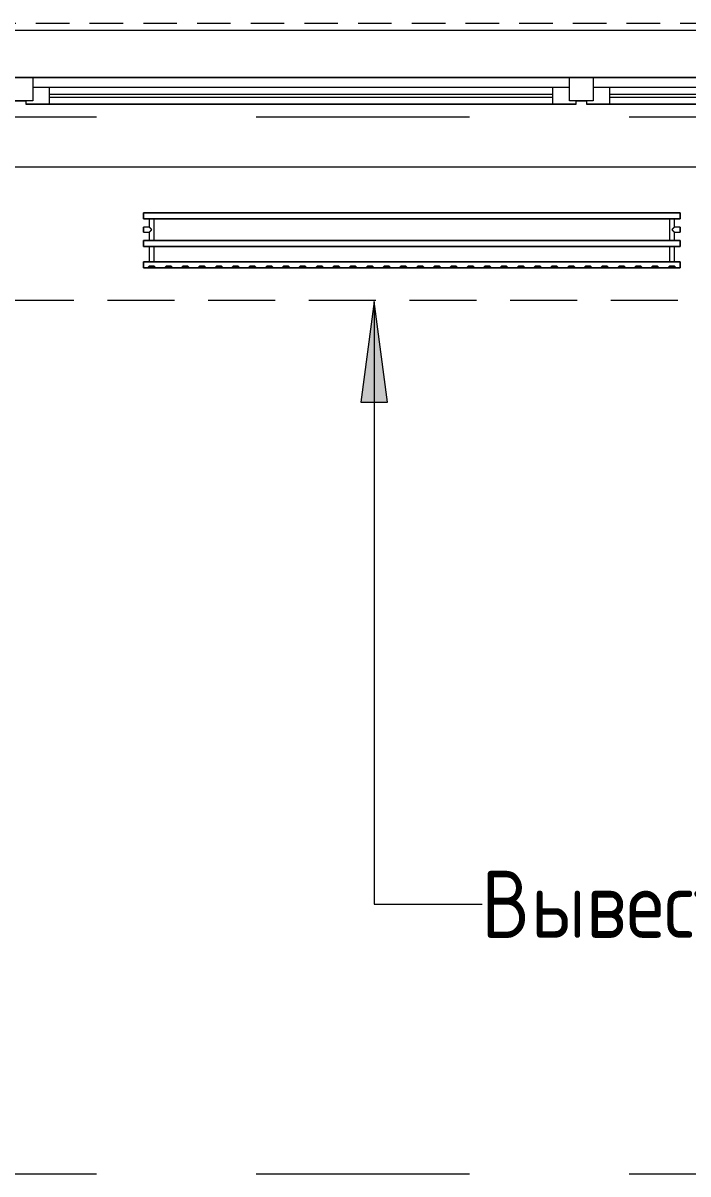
# Model space of a CAD drawing. Header units: millimetres. Extents: x 81037 to 284518, y -8553 to 29000.
# Drawn here: x 103291 to 105273, y 18150 to 21580 of the extents above; entities that cross this region are included whole.
import ezdxf

# ---------------------------------------------------------------- set-up
doc = ezdxf.new("R2010")
doc.units = ezdxf.units.MM
for name, pattern in [('200_ШТРИХ__ш1_п0_6_', [160, 100, -60]), ('ADSK_Штрих_ш2 п1', [300, 200, -100]), ('Осевая', [3175, 635, -476.25, 1587.5, -476.25])]:
    doc.linetypes.add(name, pattern=pattern)
for name, color, linetype, lineweight in [('A-DETL-1', 7, 'ADSK_Штрих_ш2 п1', 9), ('A-DETL-MBND-1', 7, '200_ШТРИХ__ш1_п0_6_', 9), ('A-GLAZ', 7, 'Continuous', 9), ('A-WALL', 7, 'Continuous', 9), ('I-WALL', 7, 'Continuous', 9), ('Оси-2', 7, 'Осевая', 9)]:
    doc.layers.add(name, color=color, linetype=linetype, lineweight=lineweight)
doc.layers.add('G-ANNO-TEXT-1', color=7, linetype='Continuous', lineweight=9, true_color=0x3c3c3c)
doc.layers.add('M-EQPM-1', color=7, linetype='Continuous', lineweight=9, true_color=0xaaaaaa)
doc.styles.add('GOST Common_1', font='GOST_Common.ttf', dxfattribs={"width": 0.9, "height": 200})

# ---------------------------------------------------------------- blocks, each defined once
blk = doc.blocks.new('120_Окно_СКБ_2Ст_Фрамуга сверху - 120_Окно_СКБ_2Ст_2300х2500_h_ ДОО-23103760-План монтажа стен и перегородок 2 этажа в осях 23_33')
at = {"layer": 'A-GLAZ'}
for p, q in [((-1150, -127), (-1150, -57)), ((-1150, -57), (-1080, -57)), ((1150, -57), (-1150, -57)), ((-1080, -57), (-1080, -127)), ((-1080, -57), (1080, -57)), ((520, -127), (520, -57)), ((520, -57), (590, -57)), ((590, -57), (590, -127)), ((1080, -127), (1080, -57)), ((1080, -57), (1150, -57)), ((1150, -57), (1150, -127)), ((520, -87), (-1080, -87)), ((-1080, -87), (-1080, -127)), ((-1030, -137), (-1030, -87)), ((470, -137), (470, -87)), ((520, -127), (520, -87)), ((1080, -87), (590, -87)), ((590, -87), (590, -127)), ((640, -137), (640, -87)), ((1030, -137), (1030, -87)), ((1080, -127), (1080, -87)), ((-1080, -127), (-1150, -127)), ((-1150, -127), (-1100, -127)), ((-1080, -127), (-1100, -127)), ((-1100, -127), (-1100, -137)), ((-1100, -137), (540, -137)), ((540, -137), (-1100, -137)), ((-1030, -107), (470, -107)), ((470, -117), (-1030, -117)), ((590, -127), (520, -127)), ((540, -127), (520, -127)), ((540, -127), (570, -127)), ((540, -127), (570, -127)), ((540, -137), (540, -127)), ((590, -127), (570, -127)), ((570, -127), (570, -137)), ((570, -137), (1100, -137)), ((1100, -137), (570, -137)), ((640, -107), (1030, -107)), ((1030, -117), (640, -117)), ((1150, -127), (1080, -127)), ((1100, -127), (1080, -127)), ((1100, -127), (1149.8, -127)), ((1100, -137), (1100, -127))]:
    blk.add_line(p, q, dxfattribs=at)
blk = doc.blocks.new('radiator_prado_classic_z_tip_30_po exemplyaru - Classic Z Тип 30-300-31137165-План монтажа стен и перегородок 2 этажа в осях 23_33')
at = {"layer": 'M-EQPM-1'}
for p, q in [((0, 228), (0, 210)), ((1600, 228), (0, 228)), ((0, 210), (0, 228)), ((0, 228), (12.5, 228)), ((0, 210), (1600, 210)), ((17.5, 210), (0, 210)), ((12.5, 228), (37.5, 228)), ((37.5, 228), (12.5, 228)), ((12.5, 228), (37.5, 228)), ((12.5, 228), (17.5, 223)), ((12.5, 228), (17.5, 223)), ((32.5, 223), (17.5, 223)), ((17.5, 223), (32.5, 223)), ((17.5, 210), (17.5, 164)), ((17.5, 210), (17.5, 164)), ((32.5, 210), (17.5, 210)), ((17.5, 210), (32.5, 210)), ((17.8, 210), (17.5, 210)), ((17.5, 210), (32.5, 210)), ((32.5, 210), (17.8, 210)), ((21.2, 210), (18.5, 210)), ((31.5, 210), (21.4, 210)), ((32.5, 223), (37.5, 228)), ((37.5, 228), (32.5, 223)), ((32.5, 164), (32.5, 210)), ((32.5, 164), (32.5, 210)), ((1567.5, 210), (32.5, 210)), ((37.5, 228), (62.5, 228)), ((62.5, 228), (87.5, 228)), ((87.5, 228), (62.5, 228)), ((62.5, 228), (87.5, 228)), ((62.5, 228), (67.5, 223)), ((62.5, 228), (67.5, 223)), ((82.5, 223), (67.5, 223)), ((67.5, 223), (82.5, 223)), ((82.5, 223), (87.5, 228)), ((87.5, 228), (82.5, 223)), ((87.5, 228), (112.5, 228)), ((112.5, 228), (137.5, 228)), ((137.5, 228), (112.5, 228)), ((112.5, 228), (137.5, 228)), ((112.5, 228), (117.5, 223)), ((112.5, 228), (117.5, 223)), ((132.5, 223), (117.5, 223)), ((117.5, 223), (132.5, 223)), ((132.5, 223), (137.5, 228)), ((137.5, 228), (132.5, 223)), ((137.5, 228), (162.5, 228)), ((162.5, 228), (187.5, 228)), ((187.5, 228), (162.5, 228)), ((162.5, 228), (187.5, 228)), ((162.5, 228), (167.5, 223)), ((162.5, 228), (167.5, 223)), ((182.5, 223), (167.5, 223)), ((167.5, 223), (182.5, 223)), ((182.5, 223), (187.5, 228)), ((187.5, 228), (182.5, 223)), ((187.5, 228), (212.5, 228)), ((212.5, 228), (237.5, 228)), ((237.5, 228), (212.5, 228)), ((212.5, 228), (237.5, 228)), ((212.5, 228), (217.5, 223)), ((212.5, 228), (217.5, 223)), ((232.5, 223), (217.5, 223)), ((217.5, 223), (232.5, 223)), ((232.5, 223), (237.5, 228)), ((237.5, 228), (232.5, 223)), ((237.5, 228), (262.5, 228)), ((262.5, 228), (287.5, 228)), ((287.5, 228), (262.5, 228)), ((262.5, 228), (287.5, 228)), ((262.5, 228), (267.5, 223)), ((262.5, 228), (267.5, 223)), ((282.5, 223), (267.5, 223)), ((267.5, 223), (282.5, 223)), ((282.5, 223), (287.5, 228)), ((287.5, 228), (282.5, 223)), ((287.5, 228), (312.5, 228)), ((312.5, 228), (337.5, 228)), ((337.5, 228), (312.5, 228)), ((312.5, 228), (337.5, 228)), ((312.5, 228), (317.5, 223)), ((312.5, 228), (317.5, 223)), ((332.5, 223), (317.5, 223)), ((317.5, 223), (332.5, 223)), ((332.5, 223), (337.5, 228)), ((337.5, 228), (332.5, 223)), ((337.5, 228), (362.5, 228)), ((362.5, 228), (387.5, 228)), ((387.5, 228), (362.5, 228)), ((362.5, 228), (387.5, 228)), ((362.5, 228), (367.5, 223)), ((362.5, 228), (367.5, 223)), ((382.5, 223), (367.5, 223)), ((367.5, 223), (382.5, 223)), ((382.5, 223), (387.5, 228)), ((387.5, 228), (382.5, 223)), ((387.5, 228), (412.5, 228)), ((412.5, 228), (437.5, 228)), ((437.5, 228), (412.5, 228)), ((412.5, 228), (437.5, 228)), ((412.5, 228), (417.5, 223)), ((412.5, 228), (417.5, 223)), ((432.5, 223), (417.5, 223)), ((417.5, 223), (432.5, 223)), ((432.5, 223), (437.5, 228)), ((437.5, 228), (432.5, 223)), ((437.5, 228), (462.5, 228)), ((462.5, 228), (487.5, 228)), ((487.5, 228), (462.5, 228)), ((462.5, 228), (487.5, 228)), ((462.5, 228), (467.5, 223)), ((462.5, 228), (467.5, 223)), ((482.5, 223), (467.5, 223)), ((467.5, 223), (482.5, 223)), ((482.5, 223), (487.5, 228)), ((487.5, 228), (482.5, 223)), ((487.5, 228), (512.5, 228)), ((512.5, 228), (537.5, 228)), ((537.5, 228), (512.5, 228)), ((512.5, 228), (537.5, 228)), ((512.5, 228), (517.5, 223)), ((512.5, 228), (517.5, 223)), ((532.5, 223), (517.5, 223)), ((517.5, 223), (532.5, 223)), ((532.5, 223), (537.5, 228)), ((537.5, 228), (532.5, 223)), ((537.5, 228), (562.5, 228)), ((562.5, 228), (587.5, 228)), ((587.5, 228), (562.5, 228)), ((562.5, 228), (587.5, 228)), ((562.5, 228), (567.5, 223)), ((562.5, 228), (567.5, 223)), ((582.5, 223), (567.5, 223)), ((567.5, 223), (582.5, 223)), ((582.5, 223), (587.5, 228)), ((587.5, 228), (582.5, 223)), ((587.5, 228), (612.5, 228)), ((612.5, 228), (637.5, 228)), ((637.5, 228), (612.5, 228)), ((612.5, 228), (637.5, 228)), ((612.5, 228), (617.5, 223)), ((612.5, 228), (617.5, 223)), ((632.5, 223), (617.5, 223)), ((617.5, 223), (632.5, 223)), ((632.5, 223), (637.5, 228)), ((637.5, 228), (632.5, 223)), ((637.5, 228), (662.5, 228)), ((662.5, 228), (687.5, 228)), ((687.5, 228), (662.5, 228)), ((662.5, 228), (687.5, 228)), ((662.5, 228), (667.5, 223)), ((662.5, 228), (667.5, 223)), ((682.5, 223), (667.5, 223)), ((667.5, 223), (682.5, 223)), ((682.5, 223), (687.5, 228)), ((687.5, 228), (682.5, 223)), ((687.5, 228), (712.5, 228)), ((712.5, 228), (737.5, 228)), ((737.5, 228), (712.5, 228)), ((712.5, 228), (737.5, 228)), ((712.5, 228), (717.5, 223)), ((712.5, 228), (717.5, 223)), ((732.5, 223), (717.5, 223)), ((717.5, 223), (732.5, 223)), ((732.5, 223), (737.5, 228)), ((737.5, 228), (732.5, 223)), ((737.5, 228), (762.5, 228)), ((762.5, 228), (787.5, 228)), ((787.5, 228), (762.5, 228)), ((762.5, 228), (787.5, 228)), ((762.5, 228), (767.5, 223)), ((762.5, 228), (767.5, 223)), ((782.5, 223), (767.5, 223)), ((767.5, 223), (782.5, 223)), ((782.5, 223), (787.5, 228)), ((787.5, 228), (782.5, 223)), ((787.5, 228), (812.5, 228)), ((812.5, 228), (837.5, 228)), ((837.5, 228), (812.5, 228)), ((812.5, 228), (837.5, 228)), ((812.5, 228), (817.5, 223)), ((812.5, 228), (817.5, 223)), ((832.5, 223), (817.5, 223)), ((817.5, 223), (832.5, 223)), ((832.5, 223), (837.5, 228)), ((837.5, 228), (832.5, 223)), ((837.5, 228), (862.5, 228)), ((862.5, 228), (887.5, 228)), ((887.5, 228), (862.5, 228)), ((862.5, 228), (887.5, 228)), ((862.5, 228), (867.5, 223)), ((862.5, 228), (867.5, 223)), ((882.5, 223), (867.5, 223)), ((867.5, 223), (882.5, 223)), ((882.5, 223), (887.5, 228)), ((887.5, 228), (882.5, 223)), ((887.5, 228), (912.5, 228)), ((912.5, 228), (937.5, 228)), ((937.5, 228), (912.5, 228)), ((912.5, 228), (937.5, 228)), ((912.5, 228), (917.5, 223)), ((912.5, 228), (917.5, 223)), ((932.5, 223), (917.5, 223)), ((917.5, 223), (932.5, 223)), ((932.5, 223), (937.5, 228)), ((937.5, 228), (932.5, 223)), ((937.5, 228), (962.5, 228)), ((962.5, 228), (987.5, 228)), ((987.5, 228), (962.5, 228)), ((962.5, 228), (987.5, 228)), ((962.5, 228), (967.5, 223)), ((962.5, 228), (967.5, 223)), ((982.5, 223), (967.5, 223)), ((967.5, 223), (982.5, 223)), ((982.5, 223), (987.5, 228)), ((987.5, 228), (982.5, 223)), ((987.5, 228), (1012.5, 228)), ((1012.5, 228), (1037.5, 228)), ((1037.5, 228), (1012.5, 228)), ((1012.5, 228), (1037.5, 228)), ((1012.5, 228), (1017.5, 223)), ((1012.5, 228), (1017.5, 223)), ((1032.5, 223), (1017.5, 223)), ((1017.5, 223), (1032.5, 223)), ((1032.5, 223), (1037.5, 228)), ((1037.5, 228), (1032.5, 223)), ((1037.5, 228), (1062.5, 228)), ((1062.5, 228), (1087.5, 228)), ((1087.5, 228), (1062.5, 228)), ((1062.5, 228), (1087.5, 228)), ((1062.5, 228), (1067.5, 223)), ((1062.5, 228), (1067.5, 223)), ((1082.5, 223), (1067.5, 223)), ((1067.5, 223), (1082.5, 223)), ((1082.5, 223), (1087.5, 228)), ((1087.5, 228), (1082.5, 223)), ((1087.5, 228), (1112.5, 228)), ((1112.5, 228), (1137.5, 228)), ((1137.5, 228), (1112.5, 228)), ((1112.5, 228), (1137.5, 228)), ((1112.5, 228), (1117.5, 223)), ((1112.5, 228), (1117.5, 223)), ((1132.5, 223), (1117.5, 223)), ((1117.5, 223), (1132.5, 223)), ((1132.5, 223), (1137.5, 228)), ((1137.5, 228), (1132.5, 223)), ((1137.5, 228), (1162.5, 228)), ((1162.5, 228), (1187.5, 228)), ((1187.5, 228), (1162.5, 228)), ((1162.5, 228), (1187.5, 228)), ((1162.5, 228), (1167.5, 223)), ((1162.5, 228), (1167.5, 223)), ((1182.5, 223), (1167.5, 223)), ((1167.5, 223), (1182.5, 223)), ((1182.5, 223), (1187.5, 228)), ((1187.5, 228), (1182.5, 223)), ((1187.5, 228), (1212.5, 228)), ((1212.5, 228), (1237.5, 228)), ((1237.5, 228), (1212.5, 228)), ((1212.5, 228), (1237.5, 228)), ((1212.5, 228), (1217.5, 223)), ((1212.5, 228), (1217.5, 223)), ((1232.5, 223), (1217.5, 223)), ((1217.5, 223), (1232.5, 223)), ((1232.5, 223), (1237.5, 228)), ((1237.5, 228), (1232.5, 223)), ((1237.5, 228), (1262.5, 228)), ((1262.5, 228), (1287.5, 228)), ((1287.5, 228), (1262.5, 228)), ((1262.5, 228), (1287.5, 228)), ((1262.5, 228), (1267.5, 223)), ((1262.5, 228), (1267.5, 223)), ((1282.5, 223), (1267.5, 223)), ((1267.5, 223), (1282.5, 223)), ((1282.5, 223), (1287.5, 228)), ((1287.5, 228), (1282.5, 223)), ((1287.5, 228), (1312.5, 228)), ((1312.5, 228), (1337.5, 228)), ((1337.5, 228), (1312.5, 228)), ((1312.5, 228), (1337.5, 228)), ((1312.5, 228), (1317.5, 223)), ((1312.5, 228), (1317.5, 223)), ((1332.5, 223), (1317.5, 223)), ((1317.5, 223), (1332.5, 223)), ((1332.5, 223), (1337.5, 228)), ((1337.5, 228), (1332.5, 223)), ((1337.5, 228), (1362.5, 228)), ((1362.5, 228), (1387.5, 228)), ((1387.5, 228), (1362.5, 228)), ((1362.5, 228), (1387.5, 228)), ((1362.5, 228), (1367.5, 223)), ((1362.5, 228), (1367.5, 223)), ((1382.5, 223), (1367.5, 223)), ((1367.5, 223), (1382.5, 223)), ((1382.5, 223), (1387.5, 228)), ((1387.5, 228), (1382.5, 223)), ((1387.5, 228), (1412.5, 228)), ((1412.5, 228), (1437.5, 228)), ((1437.5, 228), (1412.5, 228)), ((1412.5, 228), (1437.5, 228)), ((1412.5, 228), (1417.5, 223)), ((1412.5, 228), (1417.5, 223)), ((1432.5, 223), (1417.5, 223)), ((1417.5, 223), (1432.5, 223)), ((1432.5, 223), (1437.5, 228)), ((1437.5, 228), (1432.5, 223)), ((1437.5, 228), (1462.5, 228)), ((1462.5, 228), (1486.9, 228)), ((1487.5, 228), (1462.5, 228)), ((1462.5, 228), (1487.5, 228)), ((1462.5, 228), (1467.5, 223)), ((1462.5, 228), (1467.5, 223)), ((1482.5, 223), (1467.5, 223)), ((1467.5, 223), (1482.5, 223)), ((1482.5, 223), (1487.5, 228)), ((1487.5, 228), (1482.5, 223)), ((1487.5, 228), (1512.5, 228)), ((1512.5, 228), (1537.5, 228)), ((1537.5, 228), (1512.5, 228)), ((1512.5, 228), (1537.5, 228)), ((1512.5, 228), (1517.5, 223)), ((1512.5, 228), (1517.5, 223)), ((1532.5, 223), (1517.5, 223)), ((1517.5, 223), (1532.5, 223)), ((1532.5, 223), (1537.5, 228)), ((1537.5, 228), (1532.5, 223)), ((1537.5, 228), (1562.5, 228)), ((1562.5, 228), (1587.5, 228)), ((1587.5, 228), (1562.5, 228)), ((1562.5, 228), (1587.5, 228)), ((1562.5, 228), (1567.5, 223)), ((1562.5, 228), (1567.5, 223)), ((1582.5, 223), (1567.5, 223)), ((1567.5, 223), (1582.5, 223)), ((1567.5, 210), (1567.5, 164)), ((1567.5, 210), (1567.5, 164)), ((1575, 210), (1567.5, 210)), ((1567.5, 210), (1567.8, 210)), ((1582.5, 210), (1567.5, 210)), ((1567.5, 210), (1569.7, 210)), ((1567.8, 210), (1582.2, 210)), ((1581.5, 210), (1568.5, 210)), ((1569.7, 210), (1582.5, 210)), ((1582.5, 210), (1575, 210)), ((1582.2, 210), (1582.5, 210)), ((1582.5, 223), (1587.5, 228)), ((1587.5, 228), (1582.5, 223)), ((1582.5, 164), (1582.5, 210)), ((1582.5, 164), (1582.5, 210)), ((1600, 210), (1582.5, 210)), ((1587.5, 228), (1600, 228)), ((1600, 210), (1600, 228)), ((1600, 228), (1600, 210)), ((1600, 164), (0, 164)), ((0, 164), (0, 146)), ((0, 146), (0, 164)), ((0, 164), (17.5, 164)), ((0, 146), (1600, 146)), ((17.5, 146), (0, 146)), ((32.5, 164), (17.5, 164)), ((17.5, 164), (19.7, 164)), ((17.8, 164), (17.5, 164)), ((17.5, 164), (23.1, 164)), ((17.5, 146), (17.5, 121.5)), ((17.5, 146), (17.5, 121.5)), ((17.5, 146), (32.5, 146)), ((17.8, 146), (17.5, 146)), ((17.5, 146), (18.5, 146)), ((17.8, 146), (17.5, 146)), ((18.5, 164), (17.8, 164)), ((18.5, 146), (17.8, 146)), ((32.2, 146), (17.8, 146)), ((19.7, 164), (18.5, 164)), ((18.5, 164), (21.2, 164)), ((21.2, 146), (18.5, 146)), ((18.5, 146), (32.5, 146)), ((21.2, 146), (18.5, 146)), ((19.7, 164), (32.5, 164)), ((21.2, 164), (19.7, 164)), ((32.5, 146), (21.2, 146)), ((23.1, 164), (21.2, 164)), ((21.4, 164), (31.5, 164)), ((31.5, 146), (21.4, 146)), ((25, 164), (23.1, 164)), ((23.1, 164), (25, 164)), ((26.9, 164), (25, 164)), ((25, 164), (26.9, 164)), ((28.8, 164), (26.9, 164)), ((26.9, 164), (28.8, 164)), ((30.3, 164), (28.8, 164)), ((28.8, 164), (30.3, 164)), ((31.5, 164), (30.3, 164)), ((30.3, 164), (31.5, 164)), ((32.2, 164), (31.5, 164)), ((31.5, 164), (32.2, 164)), ((32.5, 164), (32.2, 164)), ((32.2, 164), (32.5, 164)), ((32.5, 146), (32.2, 146)), ((32.5, 164), (1567.5, 164)), ((32.5, 82), (32.5, 146)), ((32.5, 82), (32.5, 146)), ((1567.5, 146), (32.5, 146)), ((1582.5, 164), (1567.5, 164)), ((1567.5, 164), (1582.5, 164)), ((1582.5, 164), (1567.5, 164)), ((1567.5, 164), (1567.8, 164)), ((1567.5, 146), (1567.5, 82)), ((1567.5, 146), (1567.5, 82)), ((1567.5, 146), (1580.3, 146)), ((1567.8, 146), (1567.5, 146)), ((1567.5, 146), (1582.5, 146)), ((1568.5, 146), (1567.5, 146)), ((1567.8, 164), (1573.1, 164)), ((1575, 146), (1567.8, 146)), ((1568.5, 164), (1581.5, 164)), ((1582.5, 146), (1568.5, 146)), ((1581.5, 146), (1568.5, 146)), ((1573.1, 164), (1582.5, 164)), ((1582.5, 146), (1575, 146)), ((1580.3, 146), (1582.5, 146)), ((1582.5, 164), (1600, 164)), ((1582.5, 121.5), (1582.5, 146)), ((1582.5, 121.5), (1582.5, 146)), ((1600, 146), (1582.5, 146)), ((1600, 146), (1600, 164)), ((1600, 164), (1600, 146)), ((17.5, 121.5), (0, 121.5)), ((17.5, 121.5), (0, 121.5)), ((0, 121.5), (0, 121.2)), ((0, 106.5), (0, 121.5)), ((0, 121.2), (0, 106.8)), ((0, 121.2), (0, 120.5)), ((0, 120.5), (0, 121.2)), ((0, 121.2), (0, 121.2)), ((0, 120.5), (0, 119.3)), ((0, 119.3), (0, 120.5)), ((0, 119.3), (0, 117.8)), ((0, 117.8), (0, 119.3)), ((0, 117.8), (0, 115.9)), ((0, 115.9), (0, 117.8)), ((0, 115.9), (0, 114)), ((0, 114), (0, 115.9)), ((0, 114), (0, 112.1)), ((0, 112.1), (0, 114)), ((0, 112.1), (0, 110.2)), ((0, 110.2), (0, 112.1)), ((0, 110.2), (0, 108.7)), ((0, 108.7), (0, 110.2)), ((0, 108.7), (0, 106.8)), ((0, 106.8), (0, 108.7)), ((0, 106.8), (0, 106.5)), ((0, 106.8), (0, 106.8)), ((0, 106.5), (17.5, 106.5)), ((0, 106.5), (17.5, 106.5)), ((17.5, 106.5), (17.5, 82)), ((17.5, 106.5), (17.5, 82)), ((1600, 121.5), (1582.5, 121.5)), ((1600, 121.5), (1582.5, 121.5)), ((1582.5, 82), (1582.5, 106.5)), ((1582.5, 106.5), (1600, 106.5)), ((1582.5, 82), (1582.5, 106.5)), ((1582.5, 106.5), (1600, 106.5)), ((1600, 121.5), (1600, 106.5)), ((1600, 121.2), (1600, 121.5)), ((1600, 121.5), (1600, 121.2)), ((1600, 121.2), (1600, 121.5)), ((1600, 106.8), (1600, 121.2)), ((1600, 121.2), (1600, 106.8)), ((1600, 106.8), (1600, 121.2)), ((1600, 106.5), (1600, 106.8)), ((1600, 106.8), (1600, 106.5)), ((1600, 106.5), (1600, 106.8)), ((1600, 82), (0, 82)), ((0, 82), (0, 64)), ((0, 64), (0, 82)), ((0, 82), (17.5, 82)), ((32.5, 82), (17.5, 82)), ((17.5, 82), (32.5, 82)), ((31.5, 82), (17.5, 82)), ((17.5, 82), (17.8, 82)), ((17.8, 82), (18.5, 82)), ((18.5, 82), (19.7, 82)), ((18.5, 82), (21.2, 82)), ((19.7, 82), (21.2, 82)), ((21.2, 82), (23.1, 82)), ((21.4, 82), (31.5, 82)), ((23.1, 82), (25, 82)), ((25, 82), (26.9, 82)), ((26.9, 82), (28.8, 82)), ((28.8, 82), (30.3, 82)), ((30.3, 82), (31.5, 82)), ((32.5, 82), (31.5, 82)), ((31.5, 82), (32.2, 82)), ((32.2, 82), (32.5, 82)), ((32.5, 82), (1567.5, 82)), ((1569.7, 82), (1567.5, 82)), ((1567.5, 82), (1569.7, 82)), ((1582.5, 82), (1567.5, 82)), ((1567.5, 82), (1581.5, 82)), ((1568.5, 82), (1581.5, 82)), ((1576.9, 82), (1569.7, 82)), ((1569.7, 82), (1582.5, 82)), ((1582.5, 82), (1576.9, 82)), ((1581.5, 82), (1582.5, 82)), ((1582.5, 82), (1600, 82)), ((1600, 64), (1600, 82)), ((1600, 82), (1600, 64)), ((1600, 64), (0, 64)), ((0, 64), (1600, 64))]:
    blk.add_line(p, q, dxfattribs=at)
for points, knots in [([(17.8, 121.2), (17.7, 121.3), (17.7, 121.3), (17.5, 121.5), (17.5, 121.5), (17.5, 121.5)], [0.8571429, 0.8571429, 0.8571429, 0.8571429, 0.8928571, 0.9285714, 1, 1, 1, 1]), ([(17.5, 121.5), (17.5, 121.5), (17.5, 121.5), (17.7, 121.3), (17.7, 121.3), (17.8, 121.2)], [0, 0, 0, 0, 0.0714286, 0.1071429, 0.1428571, 0.1428571, 0.1428571, 0.1428571]), ([(17.5, 121.5), (17.5, 121.5), (17.5, 121.5), (17.7, 121.3), (17.7, 121.3), (17.8, 121.2)], [0, 0, 0, 0, 0.0714286, 0.1071429, 0.1428571, 0.1428571, 0.1428571, 0.1428571]), ([(25, 114), (24.5, 114.5), (23.6, 115.4), (22.4, 116.6), (21.6, 117.4), (21.1, 117.9), (20.8, 118.2), (20.5, 118.5), (20.2, 118.8), (19.8, 119.1), (19.6, 119.4), (19.3, 119.7), (19, 120), (18.7, 120.3), (18.5, 120.5), (18.3, 120.7), (18.1, 120.9), (17.9, 121.1), (17.8, 121.2), (17.7, 121.3), (17.5, 121.5), (17.5, 121.5), (17.5, 121.5)], [0, 0, 0, 0, 0.142857, 0.285714, 0.357143, 0.392857, 0.428571, 0.464286, 0.5, 0.535714, 0.571429, 0.607143, 0.642857, 0.678571, 0.714286, 0.75, 0.785714, 0.821429, 0.857143, 0.892857, 0.928571, 1, 1, 1, 1]), ([(17.5, 106.5), (17.5, 106.5), (17.5, 106.5), (17.7, 106.7), (17.8, 106.8), (17.9, 106.9), (18.1, 107.1), (18.3, 107.3), (18.5, 107.5), (18.7, 107.7), (19, 108), (19.3, 108.3), (19.6, 108.6), (19.8, 108.9), (20.3, 109.3), (20.7, 109.7), (21.1, 110.1), (21.6, 110.6), (22.4, 111.4), (23.6, 112.6), (24.5, 113.5), (25, 114)], [0, 0, 0, 0, 0.071429, 0.107143, 0.142857, 0.178571, 0.214286, 0.25, 0.285714, 0.321429, 0.357143, 0.392857, 0.428571, 0.464286, 0.5, 0.571429, 0.607143, 0.642857, 0.714286, 0.857143, 1, 1, 1, 1]), ([(17.5, 106.5), (17.5, 106.5), (17.5, 106.5), (17.7, 106.7), (17.7, 106.7), (17.8, 106.8)], [0, 0, 0, 0, 0.0714286, 0.1071429, 0.1428571, 0.1428571, 0.1428571, 0.1428571]), ([(17.8, 106.8), (17.7, 106.7), (17.7, 106.7), (17.5, 106.5), (17.5, 106.5), (17.5, 106.5)], [0.8571429, 0.8571429, 0.8571429, 0.8571429, 0.8928571, 0.9285714, 1, 1, 1, 1]), ([(17.8, 106.8), (17.7, 106.7), (17.7, 106.7), (17.5, 106.5), (17.5, 106.5), (17.5, 106.5)], [0.8571429, 0.8571429, 0.8571429, 0.8571429, 0.8928571, 0.9285714, 1, 1, 1, 1]), ([(17.8, 121.2), (17.8, 121.2), (17.9, 121.1), (18.1, 120.9), (18.3, 120.7), (18.5, 120.5), (18.7, 120.3), (19, 120), (19.3, 119.7), (19.6, 119.4), (19.8, 119.1), (20.3, 118.7), (20.7, 118.3), (21.1, 117.9), (21.6, 117.4), (22.4, 116.6), (23.1, 115.9), (23.6, 115.4)], [0.1428571, 0.1428571, 0.1428571, 0.1428571, 0.1785714, 0.2142857, 0.25, 0.2857143, 0.3214286, 0.3571429, 0.3928571, 0.4285714, 0.4642857, 0.5, 0.5714286, 0.6071429, 0.6428571, 0.7142857, 0.8571429, 0.8571429, 0.8571429, 0.8571429]), ([(22.1, 111.1), (21.9, 110.9), (21.6, 110.6), (21.1, 110.1), (20.8, 109.8), (20.5, 109.5), (20.2, 109.2), (19.8, 108.9), (19.6, 108.6), (19.3, 108.3), (19, 108), (18.7, 107.7), (18.5, 107.5), (18.3, 107.3), (18.1, 107.1), (17.9, 106.9), (17.8, 106.8), (17.8, 106.8)], [0.2857143, 0.2857143, 0.2857143, 0.2857143, 0.3571429, 0.3928571, 0.4285714, 0.4642857, 0.5, 0.5357143, 0.5714286, 0.6071429, 0.6428571, 0.6785714, 0.7142857, 0.75, 0.7857143, 0.8214286, 0.8571429, 0.8571429, 0.8571429, 0.8571429]), ([(17.8, 106.8), (17.8, 106.8), (17.9, 106.9), (18.1, 107.1), (18.3, 107.3), (18.5, 107.5), (18.7, 107.7), (19, 108), (19.3, 108.3), (19.6, 108.6), (19.9, 108.8), (20.3, 109.3), (20.6, 109.6), (20.8, 109.8)], [0.1428571, 0.1428571, 0.1428571, 0.1428571, 0.1785714, 0.2142857, 0.25, 0.2857143, 0.3214286, 0.3571429, 0.3928571, 0.4285714, 0.4642857, 0.5, 0.5714286, 0.5714286, 0.5714286, 0.5714286]), ([(19.6, 119.4), (19.7, 119.3), (19.9, 119.2), (20.3, 118.7), (20.7, 118.3), (21.1, 117.9), (21.6, 117.4), (21.9, 117.1), (22.1, 116.9)], [0.4285714, 0.4285714, 0.4285714, 0.4285714, 0.4642857, 0.5, 0.5714286, 0.6071429, 0.6428571, 0.7142857, 0.7142857, 0.7142857, 0.7142857]), ([(23.6, 115.4), (23.1, 115.9), (22.4, 116.6), (21.6, 117.4), (21.1, 117.9), (20.9, 118.1), (20.8, 118.2)], [0.1428571, 0.1428571, 0.1428571, 0.1428571, 0.2857143, 0.3571429, 0.3928571, 0.4285714, 0.4285714, 0.4285714, 0.4285714]), ([(20.8, 109.8), (20.9, 109.9), (21.1, 110.1), (21.6, 110.6), (21.9, 110.9), (22.1, 111.1)], [0.5714286, 0.5714286, 0.5714286, 0.5714286, 0.6071429, 0.6428571, 0.7142857, 0.7142857, 0.7142857, 0.7142857]), ([(22.1, 111.1), (21.9, 110.9), (21.6, 110.6), (21.1, 110.1), (20.9, 109.9), (20.8, 109.8)], [0.2857143, 0.2857143, 0.2857143, 0.2857143, 0.3571429, 0.3928571, 0.4285714, 0.4285714, 0.4285714, 0.4285714]), ([(1575, 114), (1575.5, 114.5), (1576.4, 115.4), (1577.6, 116.6), (1578.4, 117.4), (1578.9, 117.9), (1579.2, 118.2), (1579.5, 118.5), (1579.8, 118.8), (1580.1, 119.2), (1580.4, 119.4), (1580.7, 119.7), (1581, 120), (1581.3, 120.3), (1581.5, 120.5), (1581.7, 120.7), (1581.9, 120.9), (1582.1, 121.1), (1582.2, 121.2), (1582.3, 121.3), (1582.5, 121.5), (1582.5, 121.5), (1582.5, 121.5)], [0, 0, 0, 0, 0.142857, 0.285714, 0.357143, 0.392857, 0.428571, 0.464286, 0.5, 0.535714, 0.571429, 0.607143, 0.642857, 0.678571, 0.714286, 0.75, 0.785714, 0.821429, 0.857143, 0.892857, 0.928571, 1, 1, 1, 1]), ([(1582.5, 106.5), (1582.5, 106.5), (1582.5, 106.5), (1582.3, 106.7), (1582.2, 106.8), (1582.1, 106.9), (1581.9, 107.1), (1581.7, 107.3), (1581.5, 107.5), (1581.3, 107.7), (1581, 108), (1580.7, 108.3), (1580.4, 108.6), (1580.1, 108.8), (1579.7, 109.3), (1579.3, 109.7), (1578.9, 110.1), (1578.4, 110.6), (1577.6, 111.4), (1576.4, 112.6), (1575.5, 113.5), (1575, 114)], [0, 0, 0, 0, 0.071429, 0.107143, 0.142857, 0.178571, 0.214286, 0.25, 0.285714, 0.321429, 0.357143, 0.392857, 0.428571, 0.464286, 0.5, 0.571429, 0.607143, 0.642857, 0.714286, 0.857143, 1, 1, 1, 1]), ([(1582.2, 121.2), (1582.2, 121.2), (1582.1, 121.1), (1581.9, 120.9), (1581.7, 120.7), (1581.5, 120.5), (1581.3, 120.3), (1581, 120), (1580.7, 119.7), (1580.4, 119.4), (1580.1, 119.2), (1579.7, 118.7), (1579.3, 118.3), (1578.9, 117.9), (1578.4, 117.4), (1577.6, 116.6), (1576.9, 115.9), (1576.4, 115.4)], [0.1428571, 0.1428571, 0.1428571, 0.1428571, 0.1785714, 0.2142857, 0.25, 0.2857143, 0.3214286, 0.3571429, 0.3928571, 0.4285714, 0.4642857, 0.5, 0.5714286, 0.6071429, 0.6428571, 0.7142857, 0.8571429, 0.8571429, 0.8571429, 0.8571429]), ([(1582.2, 121.2), (1582.2, 121.2), (1582.1, 121.1), (1581.9, 120.9), (1581.7, 120.7), (1581.5, 120.5), (1581.3, 120.3), (1581, 120), (1580.7, 119.7), (1580.4, 119.4), (1580.1, 119.2), (1579.7, 118.7), (1579.3, 118.3), (1578.9, 117.9), (1578.4, 117.4), (1577.6, 116.6), (1576.9, 115.9), (1576.4, 115.4)], [0.1428571, 0.1428571, 0.1428571, 0.1428571, 0.1785714, 0.2142857, 0.25, 0.2857143, 0.3214286, 0.3571429, 0.3928571, 0.4285714, 0.4642857, 0.5, 0.5714286, 0.6071429, 0.6428571, 0.7142857, 0.8571429, 0.8571429, 0.8571429, 0.8571429]), ([(1576.4, 115.4), (1576.9, 115.9), (1577.6, 116.6), (1578.4, 117.4), (1578.9, 117.9), (1579.2, 118.2), (1579.5, 118.5), (1579.8, 118.8), (1580.1, 119.2), (1580.4, 119.4), (1580.7, 119.7), (1581, 120), (1581.3, 120.3), (1581.5, 120.5), (1581.7, 120.7), (1581.9, 120.9), (1582.1, 121.1), (1582.2, 121.2), (1582.2, 121.2)], [0.1428571, 0.1428571, 0.1428571, 0.1428571, 0.2857143, 0.3571429, 0.3928571, 0.4285714, 0.4642857, 0.5, 0.5357143, 0.5714286, 0.6071429, 0.6428571, 0.6785714, 0.7142857, 0.75, 0.7857143, 0.8214286, 0.8571429, 0.8571429, 0.8571429, 0.8571429]), ([(1577.9, 111.1), (1578.1, 110.9), (1578.4, 110.6), (1578.9, 110.1), (1579.2, 109.8), (1579.5, 109.5), (1579.8, 109.2), (1580.1, 108.8), (1580.4, 108.6), (1580.7, 108.3), (1581, 108), (1581.3, 107.7), (1581.5, 107.5), (1581.7, 107.3), (1581.9, 107.1), (1582.1, 106.9), (1582.2, 106.8), (1582.2, 106.8)], [0.2857143, 0.2857143, 0.2857143, 0.2857143, 0.3571429, 0.3928571, 0.4285714, 0.4642857, 0.5, 0.5357143, 0.5714286, 0.6071429, 0.6428571, 0.6785714, 0.7142857, 0.75, 0.7857143, 0.8214286, 0.8571429, 0.8571429, 0.8571429, 0.8571429]), ([(1577.9, 111.1), (1578.1, 110.9), (1578.4, 110.6), (1578.9, 110.1), (1579.2, 109.8), (1579.5, 109.5), (1579.8, 109.2), (1580.1, 108.8), (1580.4, 108.6), (1580.7, 108.3), (1581, 108), (1581.3, 107.7), (1581.5, 107.5), (1581.7, 107.3), (1581.9, 107.1), (1582.1, 106.9), (1582.2, 106.8), (1582.2, 106.8)], [0.2857143, 0.2857143, 0.2857143, 0.2857143, 0.3571429, 0.3928571, 0.4285714, 0.4642857, 0.5, 0.5357143, 0.5714286, 0.6071429, 0.6428571, 0.6785714, 0.7142857, 0.75, 0.7857143, 0.8214286, 0.8571429, 0.8571429, 0.8571429, 0.8571429]), ([(1582.2, 106.8), (1582.2, 106.8), (1582.1, 106.9), (1581.9, 107.1), (1581.7, 107.3), (1581.5, 107.5), (1581.3, 107.7), (1581, 108), (1580.7, 108.3), (1580.4, 108.6), (1580.1, 108.8), (1579.7, 109.3), (1579.3, 109.7), (1578.9, 110.1), (1578.4, 110.6), (1578.1, 110.9), (1577.9, 111.1)], [0.1428571, 0.1428571, 0.1428571, 0.1428571, 0.1785714, 0.2142857, 0.25, 0.2857143, 0.3214286, 0.3571429, 0.3928571, 0.4285714, 0.4642857, 0.5, 0.5714286, 0.6071429, 0.6428571, 0.7142857, 0.7142857, 0.7142857, 0.7142857]), ([(1582.5, 121.5), (1582.5, 121.5), (1582.5, 121.5), (1582.3, 121.3), (1582.3, 121.3), (1582.2, 121.2)], [0, 0, 0, 0, 0.0714286, 0.1071429, 0.1428571, 0.1428571, 0.1428571, 0.1428571]), ([(1582.5, 121.5), (1582.5, 121.5), (1582.5, 121.5), (1582.3, 121.3), (1582.3, 121.3), (1582.2, 121.2)], [0, 0, 0, 0, 0.0714286, 0.1071429, 0.1428571, 0.1428571, 0.1428571, 0.1428571]), ([(1582.2, 121.2), (1582.3, 121.3), (1582.3, 121.3), (1582.5, 121.5), (1582.5, 121.5), (1582.5, 121.5)], [0.8571429, 0.8571429, 0.8571429, 0.8571429, 0.8928571, 0.9285714, 1, 1, 1, 1]), ([(1582.2, 106.8), (1582.3, 106.7), (1582.3, 106.7), (1582.5, 106.5), (1582.5, 106.5), (1582.5, 106.5)], [0.8571429, 0.8571429, 0.8571429, 0.8571429, 0.8928571, 0.9285714, 1, 1, 1, 1]), ([(1582.2, 106.8), (1582.3, 106.7), (1582.3, 106.7), (1582.5, 106.5), (1582.5, 106.5), (1582.5, 106.5)], [0.8571429, 0.8571429, 0.8571429, 0.8571429, 0.8928571, 0.9285714, 1, 1, 1, 1]), ([(1582.5, 106.5), (1582.5, 106.5), (1582.5, 106.5), (1582.3, 106.7), (1582.3, 106.7), (1582.2, 106.8)], [0, 0, 0, 0, 0.0714286, 0.1071429, 0.1428571, 0.1428571, 0.1428571, 0.1428571])]:
    blk.add_open_spline(points, degree=3, knots=knots, dxfattribs=at)
for points in [[(20.8, 118.2), (20.7, 118.3), (20.5, 118.5), (20.2, 118.8), (19.9, 119.2), (19.6, 119.4), (19.3, 119.7), (19, 120), (18.7, 120.3), (18.5, 120.5), (18.3, 120.7), (18.1, 120.9), (17.9, 121.1), (17.8, 121.2), (17.8, 121.2)], [(17.8, 121.2), (17.8, 121.2), (17.9, 121.1), (18.1, 120.9), (18.3, 120.7), (18.5, 120.5), (18.7, 120.3), (19, 120), (19.3, 119.7), (19.5, 119.5), (19.6, 119.4)], [(20.8, 109.8), (20.7, 109.7), (20.5, 109.5), (20.2, 109.2), (19.9, 108.8), (19.6, 108.6), (19.3, 108.3), (19, 108), (18.7, 107.7), (18.5, 107.5), (18.3, 107.3), (18.1, 107.1), (17.9, 106.9), (17.8, 106.8), (17.8, 106.8)], [(22.1, 116.9), (22.6, 116.4), (23.1, 115.9), (23.6, 115.4)], [(25, 114), (24.5, 113.5), (23.6, 112.6), (22.6, 111.6), (22.1, 111.1)], [(22.1, 111.1), (22.6, 111.6), (23.1, 112.1), (23.6, 112.6)], [(23.6, 112.6), (23.1, 112.1), (22.6, 111.6), (22.1, 111.1)], [(25, 114), (24.5, 114.5), (24, 115), (23.6, 115.4)], [(23.6, 115.4), (24, 115), (24.5, 114.5), (25, 114)], [(23.6, 115.4), (24, 115), (24.5, 114.5), (25, 114)], [(23.6, 112.6), (24, 113), (24.5, 113.5), (25, 114)], [(25, 114), (24.5, 113.5), (24, 113), (23.6, 112.6)], [(1576.4, 115.4), (1576, 115), (1575.5, 114.5), (1575, 114)], [(1576.4, 115.4), (1576, 115), (1575.5, 114.5), (1575, 114)], [(1575, 114), (1575.5, 114.5), (1576, 115), (1576.4, 115.4)], [(1575, 114), (1575.5, 113.5), (1576.4, 112.6), (1577.4, 111.6), (1577.9, 111.1)], [(1575, 114), (1575.5, 113.5), (1576.4, 112.6), (1577.4, 111.6), (1577.9, 111.1)], [(1577.9, 111.1), (1577.4, 111.6), (1576.4, 112.6), (1575.5, 113.5), (1575, 114)]]:
    blk.add_open_spline(points, degree=3, dxfattribs=at)

msp = doc.modelspace()

# ---------------------------------------------------------------- hatches: boundary and pattern name
at = {"layer": 'G-ANNO-TEXT-1'}
msp.add_hatch(color=256, dxfattribs=at).paths.add_polyline_path([(104337.8, 20750.2), (104298.3, 20450.2), (104377.3, 20450.2)])

# ---------------------------------------------------------------- linework, layer by layer
at = {"layer": 'A-DETL-1'}
msp.add_line((100843.3, 20754), (110863.3, 20754), dxfattribs=at)
at = {"layer": 'A-DETL-MBND-1'}
msp.add_line((96610, 21580), (111141.9, 21580), dxfattribs=at)
at = {"layer": 'A-WALL'}
msp.add_line((109950.4, 21558), (96610, 21558), dxfattribs=at)
at = {"layer": 'G-ANNO-TEXT-1'}
for p, q in [((104337.8, 20750.2), (104298.3, 20450.2)), ((104377.3, 20450.2), (104337.8, 20750.2)), ((104337.8, 20750.2), (104337.8, 18953.7)), ((104298.3, 20450.2), (104377.3, 20450.2)), ((104337.8, 18953.7), (104594.1, 18953.7)), ((104594.1, 18953.7), (104659.5, 18953.7))]:
    msp.add_line(p, q, dxfattribs=at)
at = {"layer": 'I-WALL'}
msp.add_line((105550, 21150), (101150, 21150), dxfattribs=at)
at = {"layer": 'Оси-2'}
for p, q in [((84936.7, 21300), (122580, 21300)), ((84936.7, 18150), (122760, 18150))]:
    msp.add_line(p, q, dxfattribs=at)

# ---------------------------------------------------------------- block references
at = {"layer": 'A-GLAZ'}
msp.add_blockref('120_Окно_СКБ_2Ст_Фрамуга сверху - 120_Окно_СКБ_2Ст_2300х2500_h_ ДОО-23103760-План монтажа стен и перегородок 2 этажа в осях 23_33', (104400.2, 21475), dxfattribs=at)
at = {"layer": 'M-EQPM-1', "rotation": 180}
msp.add_blockref('radiator_prado_classic_z_tip_30_po exemplyaru - Classic Z Тип 30-300-31137165-План монтажа стен и перегородок 2 этажа в осях 23_33', (105250.1, 21078.3), dxfattribs=at)

# ---------------------------------------------------------------- texts
at = {"layer": 'G-ANNO-TEXT-1', "char_height": 200, "attachment_point": 1, "style": 'GOST Common_1'}
for s, insert, width in [('\\fGOST Common|b0|i0|c204|p34|;\\W.9;В', (104657.1, 19053.7), 180.38), ('ывести ', (104805.9, 19053.7), 1060.633)]:
    msp.add_mtext(s, dxfattribs=dict(at, insert=insert, width=width))

doc.saveas('drawing.dxf')
